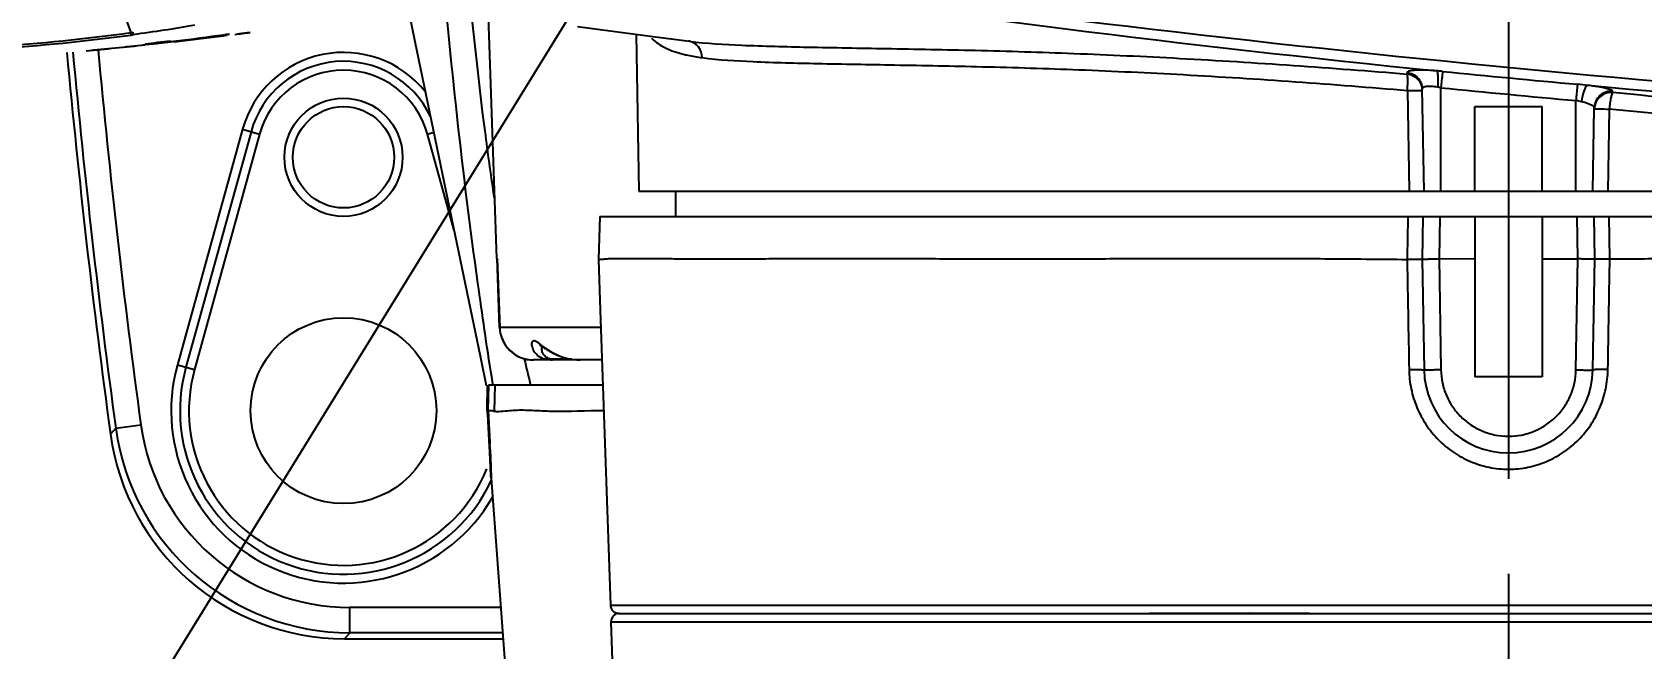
# Model space of a CAD drawing. Header units: millimetres. Extents: x 5828 to 6704, y 123 to 421.
# Drawn here: x 6426.02 to 6432.38, y 208.48 to 210.91 of the extents above; entities that cross this region are included whole.
import ezdxf
from ezdxf import colors
from ezdxf.entities.mleader import LeaderData, LeaderLine
from ezdxf.math import Vec2, Vec3

# ---------------------------------------------------------------- set-up
doc = ezdxf.new("R2010")
doc.units = ezdxf.units.MM
doc.linetypes.add('CENTER', pattern=[0.6, 0.375, -0.075, 0.075, -0.075])
for name, color, linetype in [('中心线', 7, 'Continuous'), ('外形图', 7, 'Continuous'), ('多重引线', 7, 'Continuous'), ('尺寸标注', 7, 'Continuous')]:
    doc.layers.add(name, color=color, linetype=linetype)
doc.styles.add('微软雅黑', font='msyh.ttc', dxfattribs={"height": 1.5})
doc.dimstyles.new('尺寸标注_1_15比例', dxfattribs={"dimtxt": 1.5, "dimasz": 1.25, "dimexe": 0.5, "dimexo": 0.4, "dimgap": 0.5, "dimtad": 1, "dimdec": 1, "dimlfac": 15, "dimdsep": 46, "dimtxsty": '微软雅黑', "dimcen": 0.09, "dimadec": 0, "dimazin": 0, "dimtp": 0.01, "dimtm": 0.01, "dimtfac": 1, "dimtdec": 1, "dimtofl": 0, "dimtmove": 0, "dimatfit": 3, "dimfxl": 1, "dimtolj": 1, "dimarcsym": 0})

# ---------------------------------------------------------------- blocks, each defined once
blk = doc.blocks.new('*D791')
at = {"layer": 'Defpoints', "color": 0}
for p in [(6429.7498, 214.45), (6429.7498, 213.5834), (6447.9848, 213.5834)]:
    blk.add_point(p, dxfattribs=at)
at = {"layer": '尺寸标注', "color": 0, "lineweight": -2}
for p, q in [((6447.9848, 215.7), (6447.9848, 216.95)), ((6430.1498, 214.45), (6448.4848, 214.45)), ((6430.1498, 213.5834), (6448.4848, 213.5834)), ((6447.9848, 212.3334), (6447.9848, 208.1098))]:
    blk.add_line(p, q, dxfattribs=at)
at = {"layer": '尺寸标注', "color": 0}
for points in [[(6447.7765, 215.7), (6448.1932, 215.7), (6447.9848, 214.45)], [(6448.1932, 212.3334), (6447.7765, 212.3334), (6447.9848, 213.5834)]]:
    blk.add_solid(points, dxfattribs=at)
at = {"layer": '尺寸标注', "color": 0, "insert": (6446.7058, 209.5966), "char_height": 1.5, "attachment_point": 5, "rotation": 90, "style": '微软雅黑'}
blk.add_mtext('\\A1;13', dxfattribs=at)

msp = doc.modelspace()

# ---------------------------------------------------------------- linework, layer by layer
at = {"layer": '中心线', "linetype": 'CENTER', "ltscale": 5}
msp.add_line((6431.8498, 223.023), (6431.8498, 205.8772), dxfattribs=at)
at = {"layer": '外形图', "color": 7, "linetype": 'Continuous'}
for p, q in [((6426.2253, 211.4162), (6426.4099, 210.9089)), ((6426.4108, 210.8992), (6426.4198, 210.9004)), ((6426.6878, 210.8849), (6426.7744, 210.8955)), ((6426.7905, 210.8976), (6426.7577, 210.8935)), ((6426.8511, 210.9054), (6426.8303, 210.9027)), ((6426.8817, 210.9094), (6426.8511, 210.9054)), ((6428.1741, 210.9326), (6428.4812, 210.8917)), ((6428.4057, 210.9017), (6428.4165, 210.2834)), ((6428.4812, 210.8917), (6428.6158, 210.8744)), ((6426.4998, 210.8635), (6426.4665, 210.8599)), ((6426.5332, 210.8673), (6426.4998, 210.8635)), ((6426.5665, 210.8711), (6426.5332, 210.8673)), ((6426.5812, 210.8723), (6426.6878, 210.8849)), ((6431.4493, 210.7515), (6431.4493, 210.7452)), ((6431.4507, 210.6805), (6431.4575, 210.2834)), ((6431.5165, 210.2834), (6431.5095, 210.6869)), ((6431.5832, 210.2834), (6431.5832, 210.6914)), ((6432.1165, 210.2834), (6432.1165, 210.6404)), ((6432.261, 210.672), (6432.2612, 210.6773)), ((6431.7165, 210.6167), (6431.9832, 210.6167)), ((6431.7165, 210.2834), (6431.7165, 210.6167)), ((6431.9832, 210.2834), (6431.9832, 210.6167)), ((6432.1832, 210.2834), (6432.1889, 210.6124)), ((6432.2478, 210.607), (6432.2422, 210.2834)), ((6426.8509, 210.5271), (6426.5939, 209.5982)), ((6426.8847, 210.5177), (6426.6277, 209.5888)), ((6426.9186, 210.5084), (6426.6616, 209.5795)), ((6426.8509, 210.5271), (6426.9186, 210.5084)), ((6427.5811, 210.5084), (6427.6058, 210.5152)), ((6427.6864, 210.1279), (6427.5811, 210.5084)), ((6428.4165, 210.2834), (6431.7261, 210.2834)), ((6428.5622, 210.1834), (6428.5622, 210.2834)), ((6431.7261, 210.2834), (6431.9736, 210.2834)), ((6431.9736, 210.2834), (6435.2832, 210.2834)), ((6428.2625, 210.1834), (6428.2566, 210.0137)), ((6428.2625, 210.1834), (6435.4338, 210.1834)), ((6431.5119, 210.1834), (6431.509, 210.013)), ((6431.5786, 210.1834), (6431.5757, 210.0166)), ((6431.7165, 210.1834), (6431.7165, 209.55)), ((6431.9832, 210.1834), (6431.9832, 209.55)), ((6432.1241, 210.0156), (6432.1212, 210.1834)), ((6432.1908, 210.0155), (6432.1878, 210.1834)), ((6432.2501, 210.0155), (6432.2472, 210.1834)), ((6427.8545, 210.0167), (6427.8569, 210.0167)), ((6427.8663, 209.7453), (6427.8567, 210.0167)), ((6427.8569, 210.0167), (6427.8666, 209.7453)), ((6431.509, 210.013), (6431.5166, 209.5776)), ((6431.5756, 210.0166), (6431.5832, 209.5776)), ((6431.5756, 210.0166), (6431.7165, 210.0163)), ((6431.9832, 210.0159), (6432.1241, 210.0156)), ((6432.1165, 209.5776), (6432.1241, 210.0156)), ((6432.1831, 209.5776), (6432.1908, 210.0155)), ((6428.266, 209.7453), (6427.8666, 209.7453)), ((6428.0341, 209.6698), (6428.0429, 209.6639)), ((6428.1514, 209.6193), (6428.079, 209.6193)), ((6426.5939, 209.5982), (6426.6616, 209.5795)), ((6428.2704, 209.6167), (6427.9997, 209.6167)), ((6428.1714, 209.6171), (6428.1715, 209.6171)), ((6427.8176, 209.4168), (6427.819, 209.5167)), ((6427.8217, 209.5167), (6427.8204, 209.4688)), ((6428.2739, 209.5167), (6427.8217, 209.5167)), ((6427.8392, 209.5225), (6427.8349, 209.5498)), ((6427.8458, 209.4145), (6427.8484, 209.5167)), ((6431.9832, 209.55), (6431.7165, 209.55)), ((6427.8204, 209.4688), (6427.8201, 209.4168)), ((6427.8211, 209.4169), (6427.8383, 209.4167)), ((6426.3505, 209.3476), (6426.3299, 209.3234)), ((6426.3505, 209.3476), (6426.4495, 209.3611)), ((6427.8326, 209.15), (6427.9129, 208.0743)), ((6427.275, 208.5403), (6427.275, 208.6403)), ((6427.8706, 208.6403), (6427.275, 208.6403)), ((6428.3038, 208.6489), (6437.4146, 208.6488)), ((6428.3382, 208.6167), (6428.335, 208.6164)), ((6428.3371, 208.6167), (6437.4014, 208.6167)), ((6430.8272, 208.6169), (6430.4328, 208.6167)), ((6431.877, 208.6168), (6432.1818, 208.6167)), ((6427.275, 208.5403), (6427.2543, 208.5167)), ((6427.8781, 208.5403), (6427.275, 208.5403)), ((6428.306, 208.5822), (6428.3123, 208.3955)), ((6427.2543, 208.5167), (6427.8798, 208.5167))]:
    msp.add_line(p, q, dxfattribs=at)
for points in [[(6427.8103, 211.254), (6427.8231, 210.8969), (6427.8545, 210.0167)], [(6427.5048, 211.003), (6427.5312, 210.8743), (6427.6763, 210.1758), (6427.7912, 209.6259), (6427.8134, 209.5156)], [(6426.8817, 210.9096), (6426.8467, 210.905), (6426.8302, 210.9029)], [(6426.8817, 210.9093), (6426.8817, 210.9093), (6426.8817, 210.9093), (6426.8817, 210.9094)], [(6428.2566, 210.0137), (6428.2637, 209.8129), (6428.3038, 208.6489)], [(6428.0252, 209.6751), (6428.0252, 209.6751), (6428.0253, 209.6751), (6428.0258, 209.6748), (6428.0268, 209.6743), (6428.0281, 209.6735), (6428.0297, 209.6725), (6428.0317, 209.6713), (6428.0341, 209.6698)], [(6428.0429, 209.6639), (6428.0465, 209.6616), (6428.0503, 209.6592), (6428.0544, 209.6566), (6428.0587, 209.654), (6428.0634, 209.6512), (6428.0684, 209.6484), (6428.0739, 209.6455), (6428.0799, 209.6424), (6428.0864, 209.6393), (6428.0935, 209.6361), (6428.1011, 209.633), (6428.1093, 209.63), (6428.1181, 209.6271), (6428.1275, 209.6243), (6428.1374, 209.6219), (6428.1481, 209.6198), (6428.1596, 209.6182), (6428.172, 209.6171), (6428.184, 209.6167)], [(6428.3037, 208.6489), (6428.3039, 208.6471), (6428.3044, 208.6436), (6428.3052, 208.6402), (6428.3064, 208.6369), (6428.308, 208.6337), (6428.3099, 208.6307), (6428.3121, 208.628), (6428.3146, 208.6254), (6428.3173, 208.6232), (6428.3202, 208.6213), (6428.3234, 208.6196), (6428.3267, 208.6184), (6428.3301, 208.6174), (6428.3335, 208.6169), (6428.3371, 208.6167)], [(6428.335, 208.6164), (6428.3316, 208.6158), (6428.3283, 208.6148), (6428.3251, 208.6135), (6428.3221, 208.6119), (6428.3192, 208.61), (6428.3166, 208.6078), (6428.3142, 208.6053), (6428.3121, 208.6026), (6428.3102, 208.5997), (6428.3087, 208.5966), (6428.3075, 208.5933), (6428.3066, 208.59), (6428.3061, 208.5866), (6428.306, 208.5832), (6428.306, 208.5822)], [(6430.8272, 208.6169), (6431.0636, 208.6169), (6431.877, 208.6168)]]:
    msp.add_lwpolyline(points, dxfattribs=at)
for centre, radius in [((6427.2498, 210.4167), 0.2333), ((6427.2498, 210.4167), 0.2), ((6427.2498, 209.4167), 0.3667)]:
    msp.add_circle(centre, radius, dxfattribs=at)
for centre, radius, start, end in [((6438.4399, 278.9565), 68.5024, 261.761367, 266.932125), ((6437.7543, 272.0831), 61.6365, 261.477965, 264.23761), ((6425.2778, 221.5138), 10.7184, 276.9057, 277.90861), ((6425.1942, 222.3587), 11.5682, 276.81265, 277.74221), ((6425.4074, 220.5707), 9.7665, 277.91681, 278.19711), ((6425.3893, 220.9248), 10.121, 277.74164, 278.01133), ((6424.8205, 226.434), 15.6608, 277.33858, 277.56279), ((6460.6774, 214.0167), 34.6667, 185.27433, 187.78077), ((6460.6774, 214.0167), 34.643, 185.27444, 187.74575), ((6425.0553, 223.4213), 12.6389, 275.34761, 276.41098), ((6424.9998, 224.0593), 13.2799, 275.32908, 276.34105), ((6460.6774, 214.0167), 34.5431, 185.27461, 187.74575), ((6425.2996, 220.9141), 10.1171, 276.62332, 277.19379), ((6427.2498, 210.4167), 0.4139, 38.77292, 164.53399), ((6428.6052, 210.82), 0.0553, 79.25363, 82.60197), ((6427.2498, 210.4167), 0.3788, 25.07546, 164.53399), ((6427.2498, 210.4167), 0.3437, 15.46601, 164.53399), ((6431.4381, 209.2452), 1.5183, 84.26704, 85.17493), ((6437.5672, 270.4074), 59.9503, 264.277687, 264.789159), ((6431.9572, 208.9174), 1.7951, 83.40938, 84.71681), ((6437.9321, 274.0272), 63.5887, 264.794855, 267.153191), ((6431.4454, 210.6794), 0.0642, 1.01823, 6.49276), ((6437.4391, 269.0972), 58.6987, 264.274494, 264.797459), ((6432.2539, 210.6059), 0.0651, 174.38347, 178.98964), ((6427.9996, 209.7501), 0.1334, 182.05799, 270.01769), ((6427.9999, 209.7501), 0.1334, 182.06113, 270.01964), ((6433.4317, 210.8628), 5.607, 192.78927, 193.89256), ((6428.0664, 209.6595), 0.0332, 174.90112, 180.03749), ((6427.2498, 209.4167), 0.6806, 164.53399, 329.84228), ((6427.2498, 209.4167), 0.6455, 164.53399, 334.70136), ((6427.2498, 209.4167), 0.6104, 164.53399, 337.90377), ((6428.1841, 209.8158), 0.1991, 266.37984, 269.98074), ((6431.8498, 209.5834), 0.3333, 181, 359), ((6427.2543, 209.4496), 0.9329, 187.77412, 270.00666), ((6427.275, 209.4733), 0.933, 187.74515, 270.00061), ((6427.2749, 209.4733), 0.833, 187.74036, 270.00539), ((6413.6941, 208.5212), 14.1522, 2.96492, 3.08719), ((6423.2064, 209.0429), 4.6276, 2.72998, 2.97909)]:
    msp.add_arc(centre, radius, start, end, dxfattribs=at)
for points, knots in [([(6427.8349, 209.5498), (6427.8157, 209.6729), (6427.7331, 210.2343), (6427.6716, 210.7988), (6427.6348, 211.2401)], [0, 0, 0, 0, 0.219653, 1, 1, 1, 1]), ([(6427.846, 210.2548), (6427.8334, 210.3371), (6427.7871, 210.6704), (6427.7525, 211.0051), (6427.7305, 211.2573)], [0, 0, 0, 0, 0.247556, 1, 1, 1, 1]), ([(6424.2498, 210.8172), (6424.4321, 210.8178), (6424.7938, 210.8183), (6425.3347, 210.8247), (6425.8732, 210.8494), (6426.2313, 210.8841), (6426.41, 210.9086)], [0, 0, 0, 0, 0.252665, 0.501603, 0.749952, 1, 1, 1, 1]), ([(6424.2498, 210.8085), (6424.4322, 210.8091), (6424.7945, 210.8098), (6425.3358, 210.8166), (6425.8745, 210.8398), (6426.2323, 210.8752), (6426.4108, 210.8992)], [0, 0, 0, 0, 0.252833, 0.502153, 0.750275, 1, 1, 1, 1]), ([(6426.4108, 210.8992), (6426.4108, 210.8996), (6426.4106, 210.9028), (6426.4102, 210.906), (6426.4099, 210.9089)], [0, 0, 0, 0, 0.110591, 1, 1, 1, 1]), ([(6426.4198, 210.9004), (6426.4198, 210.9008), (6426.4197, 210.9041), (6426.4193, 210.9074), (6426.419, 210.9103)], [0, 0, 0, 0, 0.110661, 1, 1, 1, 1]), ([(6428.4665, 210.8865), (6428.4822, 210.8711), (6428.5221, 210.8443), (6428.5672, 210.8296), (6428.5915, 210.8236)], [0, 0, 0, 0, 0.467478, 1, 1, 1, 1]), ([(6428.6654, 210.8099), (6428.6655, 210.8247), (6428.6563, 210.8547), (6428.6294, 210.8717), (6428.6156, 210.8744)], [0, 0, 0, 0, 0.512547, 1, 1, 1, 1]), ([(6428.6158, 210.8744), (6428.6844, 210.8657), (6428.8403, 210.8572), (6429.0992, 210.8509), (6429.4065, 210.8458), (6429.7567, 210.8393), (6430.1434, 210.8272), (6430.7121, 210.8009), (6431.1506, 210.7698), (6431.4493, 210.7452)], [0, 0, 0, 0, 0.073129, 0.16492, 0.273888, 0.398072, 0.53527, 0.683045, 1, 1, 1, 1]), ([(6428.5915, 210.8236), (6428.5973, 210.8221), (6428.6217, 210.8165), (6428.6465, 210.8124), (6428.6654, 210.8099)], [0, 0, 0, 0, 0.237007, 1, 1, 1, 1]), ([(6428.6654, 210.8099), (6428.7324, 210.801), (6428.8849, 210.7925), (6429.1382, 210.7861), (6429.4395, 210.7811), (6429.7835, 210.7748), (6430.164, 210.7629), (6430.7241, 210.7365), (6431.1562, 210.7053), (6431.4507, 210.6805)], [0, 0, 0, 0, 0.072628, 0.164026, 0.272694, 0.396774, 0.534084, 0.682163, 1, 1, 1, 1]), ([(6431.5658, 210.7581), (6431.5505, 210.7593), (6431.5226, 210.7608), (6431.4867, 210.7608), (6431.4633, 210.7585), (6431.4523, 210.7556), (6431.4493, 210.7527), (6431.4493, 210.7515)], [0, 0, 0, 0, 0.38778, 0.704158, 0.912209, 0.969481, 1, 1, 1, 1]), ([(6431.4493, 210.7515), (6431.465, 210.75), (6431.4964, 210.735), (6431.5092, 210.7026), (6431.5095, 210.6869)], [0, 0, 0, 0, 0.501365, 1, 1, 1, 1]), ([(6431.4507, 210.6805), (6431.4513, 210.6881), (6431.4521, 210.7024), (6431.4526, 210.7218), (6431.4515, 210.7354), (6431.4508, 210.7432), (6431.4493, 210.7452)], [0, 0, 0, 0, 0.353963, 0.661904, 0.885184, 1, 1, 1, 1]), ([(6431.4493, 210.7452), (6431.4641, 210.7438), (6431.4935, 210.7305), (6431.5075, 210.7013), (6431.5092, 210.6866)], [0, 0, 0, 0, 0.501056, 1, 1, 1, 1]), ([(6431.5658, 210.7581), (6431.5678, 210.7563), (6431.5697, 210.7483), (6431.5714, 210.7346), (6431.5717, 210.7153), (6431.5711, 210.7011), (6431.5706, 210.6935)], [0, 0, 0, 0, 0.12297, 0.346895, 0.651341, 1, 1, 1, 1]), ([(6431.5897, 210.7559), (6431.5895, 210.7534), (6431.5873, 210.7319), (6431.5851, 210.7104), (6431.5832, 210.6914)], [0, 0, 0, 0, 0.113247, 1, 1, 1, 1]), ([(6432.1225, 210.7049), (6432.1222, 210.7024), (6432.1202, 210.6809), (6432.1182, 210.6594), (6432.1165, 210.6404)], [0, 0, 0, 0, 0.113831, 1, 1, 1, 1]), ([(6432.1632, 210.7007), (6432.16, 210.6998), (6432.1537, 210.6927), (6432.1438, 210.6714), (6432.1396, 210.6508), (6432.1378, 210.6359)], [0, 0, 0, 0, 0.139572, 0.365675, 1, 1, 1, 1]), ([(6432.2612, 210.6773), (6432.2612, 210.6783), (6432.2587, 210.6807), (6432.2499, 210.6846), (6432.2305, 210.6899), (6432.2002, 210.6956), (6432.1764, 210.699), (6432.1632, 210.7007)], [0, 0, 0, 0, 0.02963, 0.087176, 0.293784, 0.60803, 1, 1, 1, 1]), ([(6431.4507, 210.6805), (6431.4583, 210.6806), (6431.4694, 210.6808), (6431.4834, 210.6809), (6431.4922, 210.6809), (6431.4991, 210.6808), (6431.5048, 210.681), (6431.5073, 210.6804), (6431.5096, 210.6809), (6431.5096, 210.6805)], [0, 0, 0, 0, 0.390451, 0.563784, 0.713635, 0.83561, 0.925603, 0.980936, 1, 1, 1, 1]), ([(6431.5699, 210.6936), (6431.5619, 210.6947), (6431.5474, 210.6962), (6431.5303, 210.6962), (6431.5195, 210.6944), (6431.5133, 210.6926), (6431.5094, 210.6891), (6431.5095, 210.6869)], [0, 0, 0, 0, 0.379551, 0.68808, 0.804479, 0.892992, 1, 1, 1, 1]), ([(6432.1826, 210.6197), (6432.177, 210.6232), (6432.1621, 210.6293), (6432.1468, 210.6337), (6432.1378, 210.6359)], [0, 0, 0, 0, 0.416292, 1, 1, 1, 1]), ([(6432.2612, 210.6773), (6432.2436, 210.6788), (6432.2055, 210.6666), (6432.1892, 210.63), (6432.1889, 210.6124)], [0, 0, 0, 0, 0.501023, 1, 1, 1, 1]), ([(6432.261, 210.672), (6432.2442, 210.6734), (6432.2081, 210.6625), (6432.1908, 210.629), (6432.1891, 210.6123)], [0, 0, 0, 0, 0.50084, 1, 1, 1, 1]), ([(6432.261, 210.672), (6432.2603, 210.6714), (6432.259, 210.6692), (6432.2564, 210.6623), (6432.2535, 210.6491), (6432.2502, 210.6297), (6432.2485, 210.6149), (6432.2478, 210.607)], [0, 0, 0, 0, 0.04105, 0.111129, 0.333704, 0.643722, 1, 1, 1, 1]), ([(6435.0892, 210.4443), (6434.9343, 210.4523), (6434.5594, 210.4741), (6433.9156, 210.5191), (6433.1278, 210.5876), (6432.5601, 210.6434), (6432.261, 210.672)], [0, 0, 0, 0, 0.164048, 0.396945, 0.682317, 1, 1, 1, 1]), ([(6432.1889, 210.6124), (6432.1889, 210.613), (6432.1879, 210.6162), (6432.1849, 210.6182), (6432.1826, 210.6197)], [0, 0, 0, 0, 0.171083, 1, 1, 1, 1]), ([(6432.1888, 210.607), (6432.1888, 210.6072), (6432.1898, 210.6071), (6432.1909, 210.6074), (6432.1935, 210.6073), (6432.1953, 210.6074), (6432.1964, 210.6074)], [0, 0, 0, 0, 0.066252, 0.257019, 0.569503, 1, 1, 1, 1]), ([(6432.1964, 210.6074), (6432.1994, 210.6074), (6432.2166, 210.6075), (6432.2337, 210.6073), (6432.2478, 210.607)], [0, 0, 0, 0, 0.178476, 1, 1, 1, 1]), ([(6435.0258, 210.3788), (6434.8736, 210.3868), (6434.5052, 210.4087), (6433.8727, 210.4537), (6433.099, 210.5224), (6432.5415, 210.5784), (6432.2478, 210.607)], [0, 0, 0, 0, 0.164066, 0.397052, 0.682408, 1, 1, 1, 1]), ([(6431.4526, 210.1834), (6431.4521, 210.1551), (6431.4512, 210.0985), (6431.4502, 210.0419), (6431.4497, 210.0136)], [0, 0, 0, 0, 0.5, 1, 1, 1, 1]), ([(6428.2566, 210.0137), (6428.2566, 210.0137), (6428.2567, 210.0136), (6428.257, 210.0136), (6428.2577, 210.0135), (6428.2589, 210.0136), (6428.2605, 210.0137), (6428.2626, 210.0139), (6428.2652, 210.0142), (6428.2683, 210.0145), (6428.2733, 210.015), (6428.2807, 210.0156), (6428.2909, 210.0164), (6428.3031, 210.017), (6428.317, 210.0173), (6428.3329, 210.0175), (6428.3505, 210.0176), (6428.3699, 210.0176), (6428.3995, 210.0175), (6428.4408, 210.0172), (6428.4957, 210.017), (6428.5576, 210.0165), (6428.6264, 210.0159), (6428.7018, 210.0156), (6428.7838, 210.0158), (6428.8722, 210.0163), (6428.9667, 210.0168), (6429.0672, 210.0168), (6429.1735, 210.0168), (6429.2854, 210.0168), (6429.4025, 210.0169), (6429.5248, 210.0169), (6429.6519, 210.0163), (6429.7836, 210.0156), (6429.9196, 210.0153), (6430.0596, 210.0156), (6430.2033, 210.0163), (6430.3505, 210.017), (6430.5008, 210.0173), (6430.6539, 210.0176), (6430.8094, 210.0177), (6430.9672, 210.0175), (6431.1267, 210.0167), (6431.2878, 210.0151), (6431.3956, 210.0141), (6431.4497, 210.0136)], [0, 0, 0, 0, 0.00003, 0.000088, 0.000311, 0.00068, 0.001197, 0.001862, 0.002674, 0.003634, 0.00474, 0.007389, 0.010616, 0.01442, 0.018798, 0.02375, 0.029272, 0.035362, 0.042017, 0.057009, 0.074219, 0.093616, 0.115162, 0.138806, 0.164497, 0.192182, 0.221804, 0.253304, 0.286615, 0.321666, 0.358387, 0.396702, 0.436536, 0.477806, 0.520423, 0.564297, 0.609338, 0.655453, 0.702547, 0.750519, 0.79927, 0.848696, 0.898697, 0.949166, 1, 1, 1, 1]), ([(6431.5085, 210.0131), (6431.5084, 210.0132), (6431.5081, 210.0132), (6431.5076, 210.0132), (6431.507, 210.0132), (6431.5059, 210.0133), (6431.5043, 210.0133), (6431.5021, 210.0133), (6431.4995, 210.0134), (6431.4964, 210.0134), (6431.493, 210.0134), (6431.4892, 210.0134), (6431.485, 210.0135), (6431.4806, 210.0135), (6431.4759, 210.0135), (6431.471, 210.0135), (6431.4658, 210.0136), (6431.4614, 210.0136), (6431.4583, 210.0136), (6431.4565, 210.0136), (6431.4551, 210.0136), (6431.4537, 210.0136), (6431.4523, 210.0135), (6431.4509, 210.0138), (6431.4501, 210.0142), (6431.4497, 210.0144)], [0, 0, 0, 0, 0.006528, 0.014968, 0.025383, 0.037741, 0.068174, 0.106066, 0.151151, 0.203111, 0.261581, 0.326146, 0.396352, 0.4717, 0.551654, 0.635645, 0.723077, 0.81333, 0.859327, 0.882485, 0.905747, 0.929195, 0.952687, 0.976202, 1, 1, 1, 1]), ([(6431.4497, 210.0136), (6431.4503, 209.9774), (6431.4516, 209.9049), (6431.4541, 209.76), (6431.456, 209.6513), (6431.4572, 209.5788)], [0, 0, 0, 0, 0.25, 0.5, 1, 1, 1, 1]), ([(6431.509, 210.0134), (6431.509, 210.0134), (6431.509, 210.0133), (6431.5091, 210.0132), (6431.5092, 210.0134), (6431.5093, 210.0134), (6431.5094, 210.0135)], [0, 0, 0, 0, 0.137319, 0.325747, 0.590965, 1, 1, 1, 1]), ([(6431.5094, 210.0135), (6431.5095, 210.0136), (6431.5098, 210.0137), (6431.5104, 210.0138), (6431.5111, 210.0139), (6431.5123, 210.0141), (6431.5141, 210.0143), (6431.5166, 210.0145), (6431.5197, 210.0147), (6431.5232, 210.0149), (6431.5271, 210.0151), (6431.5315, 210.0152), (6431.5362, 210.0154), (6431.5412, 210.0156), (6431.5465, 210.0157), (6431.5521, 210.0159), (6431.5578, 210.0161), (6431.5627, 210.0162), (6431.5662, 210.0163), (6431.5682, 210.0164), (6431.5697, 210.0165), (6431.5712, 210.0165), (6431.5728, 210.0165), (6431.5743, 210.0167), (6431.5752, 210.0171), (6431.5757, 210.0173)], [0, 0, 0, 0, 0.006746, 0.015277, 0.025835, 0.038353, 0.069221, 0.107732, 0.153591, 0.206437, 0.265837, 0.331305, 0.402298, 0.47823, 0.558467, 0.642339, 0.72915, 0.818177, 0.863296, 0.885964, 0.908675, 0.931453, 0.954318, 0.977084, 1, 1, 1, 1]), ([(6432.1241, 210.0163), (6432.125, 210.0168), (6432.1267, 210.0166), (6432.1288, 210.0167), (6432.1309, 210.0166), (6432.1335, 210.0166), (6432.1366, 210.0166), (6432.1397, 210.0165), (6432.1437, 210.0165), (6432.1486, 210.0165), (6432.1543, 210.0164), (6432.1598, 210.0163), (6432.1649, 210.0163), (6432.1697, 210.0162), (6432.1741, 210.0162), (6432.178, 210.0161), (6432.1814, 210.016), (6432.184, 210.016), (6432.1858, 210.0159), (6432.1869, 210.0159), (6432.1879, 210.0158), (6432.1887, 210.0158), (6432.1894, 210.0157), (6432.19, 210.0157), (6432.1903, 210.0156), (6432.1906, 210.0155), (6432.1907, 210.0156)], [0, 0, 0, 0, 0.046834, 0.070473, 0.094072, 0.141102, 0.187818, 0.234116, 0.279891, 0.369468, 0.455747, 0.537956, 0.615358, 0.687256, 0.753003, 0.812011, 0.863752, 0.907766, 0.926749, 0.943659, 0.95846, 0.971126, 0.981613, 0.989889, 0.996163, 1, 1, 1, 1]), ([(6432.1907, 210.0156), (6432.1907, 210.0156), (6432.1907, 210.0157), (6432.1908, 210.016), (6432.1908, 210.0159)], [0, 0, 0, 0, 0.286247, 1, 1, 1, 1]), ([(6432.1912, 210.0155), (6432.1913, 210.0155), (6432.1916, 210.0155), (6432.1921, 210.0155), (6432.1928, 210.0155), (6432.1938, 210.0155), (6432.1954, 210.0155), (6432.1976, 210.0155), (6432.2003, 210.0155), (6432.2033, 210.0155), (6432.2068, 210.0155), (6432.2106, 210.0155), (6432.2147, 210.0155), (6432.2192, 210.0155), (6432.2239, 210.0155), (6432.2288, 210.0155), (6432.2339, 210.0155), (6432.2383, 210.0155), (6432.2415, 210.0156), (6432.2433, 210.0155), (6432.2447, 210.0155), (6432.2461, 210.0156), (6432.2474, 210.0157), (6432.2488, 210.0154), (6432.2497, 210.015), (6432.2501, 210.0148)], [0, 0, 0, 0, 0.006505, 0.014976, 0.025403, 0.037771, 0.068234, 0.106154, 0.151262, 0.203241, 0.261724, 0.326297, 0.396504, 0.471847, 0.551791, 0.635766, 0.723176, 0.813401, 0.859383, 0.882532, 0.905785, 0.929226, 0.952707, 0.976212, 1, 1, 1, 1]), ([(6432.2425, 209.5788), (6432.2438, 209.6516), (6432.2456, 209.7608), (6432.2481, 209.9064), (6432.2494, 209.9791), (6432.2501, 210.0155)], [0, 0, 0, 0, 0.5, 0.75, 1, 1, 1, 1]), ([(6432.2501, 210.0155), (6432.2865, 210.0159), (6432.3593, 210.0165), (6432.4682, 210.0169), (6432.5766, 210.0166), (6432.6842, 210.0155), (6432.791, 210.0139), (6432.897, 210.0122), (6433.0019, 210.0106), (6433.1396, 210.0091), (6433.3085, 210.0086), (6433.5069, 210.0104), (6433.6991, 210.014), (6433.8843, 210.0174), (6434.0618, 210.0184), (6434.231, 210.018), (6434.3912, 210.0169), (6434.5418, 210.0156), (6434.6611, 210.0153), (6434.7513, 210.0157), (6434.8148, 210.0163), (6434.8756, 210.0169), (6434.9509, 210.0176), (6435.006, 210.0182), (6435.0417, 210.0183)], [0, 0, 0, 0, 0.039198, 0.078224, 0.11704, 0.155607, 0.193891, 0.231854, 0.269463, 0.306682, 0.379813, 0.450978, 0.519911, 0.586344, 0.650014, 0.710686, 0.768137, 0.822152, 0.872529, 0.896295, 0.919081, 0.940865, 0.961626, 1, 1, 1, 1]), ([(6427.9944, 209.6727), (6427.994, 209.6753), (6427.9937, 209.6802), (6427.9944, 209.686), (6427.996, 209.6898), (6427.9977, 209.6918), (6427.9999, 209.6931), (6428.0025, 209.6934), (6428.0056, 209.6928), (6428.0089, 209.6913), (6428.0126, 209.6892), (6428.0183, 209.6853), (6428.026, 209.6793), (6428.0325, 209.6743), (6428.0359, 209.6717)], [0, 0, 0, 0, 0.120447, 0.223903, 0.267764, 0.306755, 0.343462, 0.382396, 0.428332, 0.48415, 0.550191, 0.625669, 0.800423, 1, 1, 1, 1]), ([(6428.0679, 209.6167), (6428.058, 209.6167), (6428.0392, 209.6198), (6428.0159, 209.6333), (6428.0029, 209.6491), (6427.9967, 209.6626), (6427.995, 209.6694), (6427.9944, 209.6727)], [0, 0, 0, 0, 0.298194, 0.55767, 0.79059, 0.89886, 1, 1, 1, 1]), ([(6428.079, 209.6193), (6428.0722, 209.6193), (6428.0594, 209.6214), (6428.0441, 209.6313), (6428.0352, 209.6447), (6428.0332, 209.6547), (6428.0332, 209.6595)], [0, 0, 0, 0, 0.30458, 0.558464, 0.786326, 1, 1, 1, 1]), ([(6428.0333, 209.6625), (6428.0334, 209.6631), (6428.0336, 209.6654), (6428.0342, 209.6677), (6428.0348, 209.6693)], [0, 0, 0, 0, 0.259192, 1, 1, 1, 1]), ([(6428.0359, 209.6717), (6428.04, 209.6687), (6428.0486, 209.6624), (6428.0674, 209.65), (6428.0942, 209.6356), (6428.1309, 209.6225), (6428.1575, 209.618), (6428.1714, 209.6171)], [0, 0, 0, 0, 0.10379, 0.215178, 0.456429, 0.718915, 1, 1, 1, 1]), ([(6428.0679, 209.6167), (6428.0698, 209.6167), (6428.0737, 209.6172), (6428.0773, 209.6185), (6428.079, 209.6193)], [0, 0, 0, 0, 0.496493, 1, 1, 1, 1]), ([(6431.4572, 209.5788), (6431.4612, 209.5788), (6431.4689, 209.5789), (6431.48, 209.579), (6431.4902, 209.5789), (6431.4979, 209.5788), (6431.5032, 209.5787), (6431.5066, 209.5786), (6431.5096, 209.5784), (6431.512, 209.5783), (6431.5139, 209.5781), (6431.5153, 209.578), (6431.5161, 209.5778), (6431.5165, 209.5777), (6431.5166, 209.5776), (6431.5166, 209.5776)], [0, 0, 0, 0, 0.200192, 0.389637, 0.56205, 0.711718, 0.77644, 0.833688, 0.882991, 0.923948, 0.956235, 0.979616, 0.993995, 0.997902, 1, 1, 1, 1]), ([(6431.4572, 209.5788), (6431.4577, 209.5532), (6431.462, 209.5147), (6431.4748, 209.465), (6431.4924, 209.4168), (6431.5228, 209.3599), (6431.5635, 209.3099), (6431.6013, 209.2753), (6431.6423, 209.2444), (6431.6877, 209.2198), (6431.7359, 209.2023), (6431.7857, 209.1896), (6431.8499, 209.1832), (6431.914, 209.1896), (6431.9638, 209.2023), (6432.012, 209.2198), (6432.0687, 209.2506), (6432.1281, 209.3), (6432.177, 209.3599), (6432.2134, 209.4281), (6432.2363, 209.5019), (6432.2421, 209.5532), (6432.2425, 209.5788)], [0, 0, 0, 0, 0.062483, 0.093767, 0.125052, 0.187544, 0.250019, 0.28129, 0.312559, 0.375027, 0.406302, 0.437582, 0.50007, 0.562558, 0.593838, 0.625115, 0.687584, 0.75005, 0.812527, 0.875019, 0.937517, 1, 1, 1, 1]), ([(6431.5832, 209.5776), (6431.5789, 209.5775), (6431.5704, 209.5773), (6431.558, 209.5772), (6431.5483, 209.5771), (6431.5411, 209.5771), (6431.5362, 209.5771), (6431.5319, 209.5771), (6431.528, 209.5771), (6431.5246, 209.5771), (6431.5218, 209.5772), (6431.5199, 209.5772), (6431.5186, 209.5773), (6431.5179, 209.5773), (6431.5173, 209.5774), (6431.5169, 209.5774), (6431.5167, 209.5775), (6431.5166, 209.5775), (6431.5166, 209.5776)], [0, 0, 0, 0, 0.194974, 0.38245, 0.555227, 0.634002, 0.706673, 0.772541, 0.830973, 0.881409, 0.923364, 0.95644, 0.969547, 0.980325, 0.988752, 0.994816, 0.998523, 1, 1, 1, 1]), ([(6431.5832, 209.5776), (6431.5835, 209.5603), (6431.5875, 209.5258), (6431.6033, 209.4763), (6431.6284, 209.4307), (6431.6562, 209.3974), (6431.682, 209.3745), (6431.7029, 209.3592), (6431.7252, 209.346), (6431.7565, 209.3314), (6431.7981, 209.3189), (6431.8498, 209.3139), (6431.9016, 209.3189), (6431.9514, 209.3339), (6431.9898, 209.3541), (6432.0177, 209.3745), (6432.0435, 209.3974), (6432.0713, 209.4307), (6432.0922, 209.4687), (6432.1043, 209.5011), (6432.1132, 209.5344), (6432.1162, 209.5603), (6432.1165, 209.5776)], [0, 0, 0, 0, 0.062478, 0.124955, 0.187434, 0.249914, 0.281192, 0.312471, 0.343749, 0.375028, 0.437514, 0.5, 0.562487, 0.624972, 0.687456, 0.718734, 0.750012, 0.812492, 0.874971, 0.906247, 0.937523, 1, 1, 1, 1]), ([(6432.1165, 209.5776), (6432.1208, 209.5775), (6432.1293, 209.5773), (6432.1416, 209.5772), (6432.1514, 209.5771), (6432.1586, 209.5771), (6432.1634, 209.5771), (6432.1678, 209.5771), (6432.1717, 209.5771), (6432.1751, 209.5771), (6432.1778, 209.5772), (6432.1798, 209.5772), (6432.1811, 209.5773), (6432.1818, 209.5773), (6432.1823, 209.5774), (6432.1828, 209.5774), (6432.183, 209.5775), (6432.1831, 209.5775), (6432.1831, 209.5776)], [0, 0, 0, 0, 0.194974, 0.38245, 0.555227, 0.634002, 0.706673, 0.772541, 0.830973, 0.881409, 0.923364, 0.95644, 0.969547, 0.980325, 0.988752, 0.994816, 0.998523, 1, 1, 1, 1]), ([(6432.2425, 209.5788), (6432.2385, 209.5788), (6432.2308, 209.5789), (6432.2197, 209.5789), (6432.2095, 209.5789), (6432.2018, 209.5788), (6432.1964, 209.5787), (6432.1931, 209.5786), (6432.1901, 209.5784), (6432.1877, 209.5783), (6432.1858, 209.5781), (6432.1844, 209.578), (6432.1836, 209.5778), (6432.1832, 209.5777), (6432.1831, 209.5776), (6432.1831, 209.5776)], [0, 0, 0, 0, 0.200164, 0.389599, 0.562015, 0.711693, 0.776422, 0.833676, 0.882986, 0.923949, 0.95624, 0.979624, 0.994002, 0.997907, 1, 1, 1, 1]), ([(6427.8258, 209.2834), (6427.8246, 209.3056), (6427.8229, 209.339), (6427.8207, 209.3779), (6427.82, 209.4002), (6427.8179, 209.4112), (6427.8176, 209.4168)], [0, 0, 0, 0, 0.50001, 0.750025, 0.874995, 1, 1, 1, 1]), ([(6427.8201, 209.4168), (6427.8204, 209.4112), (6427.8222, 209.4002), (6427.8229, 209.3779), (6427.825, 209.339), (6427.8266, 209.3056), (6427.8278, 209.2834)], [0, 0, 0, 0, 0.125003, 0.249983, 0.499993, 1, 1, 1, 1]), ([(6427.8633, 209.414), (6427.8848, 209.4146), (6427.9281, 209.4207), (6427.9984, 209.4184), (6428.1146, 209.4114), (6428.2092, 209.4174), (6428.277, 209.4177)], [0, 0, 0, 0, 0.156208, 0.314991, 0.509006, 1, 1, 1, 1]), ([(6427.8321, 209.1565), (6427.8318, 209.1614), (6427.8303, 209.1936), (6427.8288, 209.2258), (6427.8273, 209.2532)], [0, 0, 0, 0, 0.151231, 1, 1, 1, 1]), ([(6427.8288, 209.2633), (6427.8295, 209.2484), (6427.8304, 209.227), (6427.8313, 209.2001), (6427.832, 209.1832), (6427.832, 209.17), (6427.8331, 209.159), (6427.8317, 209.1545), (6427.8332, 209.15), (6427.8325, 209.15)], [0, 0, 0, 0, 0.393338, 0.566149, 0.715622, 0.837053, 0.92662, 0.981505, 1, 1, 1, 1]), ([(6427.8325, 209.15), (6427.832, 209.15), (6427.833, 209.1535), (6427.8322, 209.1549), (6427.8321, 209.1565)], [0, 0, 0, 0, 0.252238, 1, 1, 1, 1]), ([(6437.4025, 208.5814), (6437.3627, 208.5814), (6437.303, 208.5817), (6437.2231, 208.5822), (6437.1626, 208.5823), (6437.1013, 208.5823), (6437.0187, 208.5821), (6436.9143, 208.5822), (6436.7878, 208.5822), (6436.6595, 208.5822), (6436.5295, 208.5822), (6436.3528, 208.5822), (6436.1278, 208.5822), (6435.9003, 208.5822), (6435.715, 208.5822), (6435.5979, 208.5822), (6435.5033, 208.5822), (6435.432, 208.5822), (6435.3597, 208.5822), (6435.2808, 208.5823), (6435.1861, 208.5823), (6435.0103, 208.5823), (6434.728, 208.5822), (6434.3209, 208.5822), (6433.8331, 208.5822), (6433.2805, 208.5822), (6432.6811, 208.5822), (6432.0545, 208.5822), (6431.5245, 208.5822), (6431.1023, 208.5822), (6430.7931, 208.5822), (6430.4926, 208.5822), (6430.2031, 208.5822), (6429.9272, 208.5822), (6429.6671, 208.5822), (6429.4248, 208.5822), (6429.2351, 208.5822), (6429.0937, 208.5822), (6428.9959, 208.5822), (6428.904, 208.5822), (6428.8181, 208.5822), (6428.7384, 208.5822), (6428.6651, 208.5822), (6428.5983, 208.5822), (6428.5383, 208.5822), (6428.485, 208.5822), (6428.4449, 208.5822), (6428.4163, 208.5822), (6428.3974, 208.5822), (6428.3803, 208.5822), (6428.365, 208.5822), (6428.3514, 208.5822), (6428.3396, 208.5822), (6428.3309, 208.5822), (6428.3248, 208.5822), (6428.3209, 208.5822), (6428.3174, 208.5822), (6428.3145, 208.5822), (6428.3119, 208.5822), (6428.3101, 208.5822), (6428.3089, 208.5822), (6428.3081, 208.5822), (6428.3075, 208.5822), (6428.307, 208.5822), (6428.3066, 208.5822), (6428.3063, 208.5822), (6428.3061, 208.5822), (6428.3061, 208.5822), (6428.306, 208.5823), (6428.306, 208.5822), (6428.306, 208.5822)], [0, 0, 0, 0, 0.013117, 0.01969, 0.026352, 0.033098, 0.039898, 0.053603, 0.067517, 0.081621, 0.095907, 0.110396, 0.139893, 0.170109, 0.18544, 0.200986, 0.208748, 0.216623, 0.224493, 0.232585, 0.242672, 0.255718, 0.290548, 0.335777, 0.389994, 0.451407, 0.518029, 0.587679, 0.658065, 0.692819, 0.726902, 0.760035, 0.791942, 0.822358, 0.851032, 0.877732, 0.902243, 0.913617, 0.924372, 0.934485, 0.943934, 0.9527, 0.960764, 0.968107, 0.974714, 0.980574, 0.985676, 0.98794, 0.990013, 0.991894, 0.993581, 0.995074, 0.996372, 0.997475, 0.997952, 0.99838, 0.998758, 0.999087, 0.999365, 0.999593, 0.999688, 0.999771, 0.999841, 0.999898, 0.999943, 0.999974, 0.999986, 0.999994, 0.999998, 1, 1, 1, 1])]:
    msp.add_open_spline(points, degree=3, knots=knots, dxfattribs=at)
for points in [[(6426.4099, 210.9089), (6426.413, 210.9093), (6426.416, 210.9099), (6426.419, 210.9103)], [(6426.6619, 210.9375), (6426.5815, 210.9237), (6426.5007, 210.9118), (6426.4198, 210.9004)], [(6431.5832, 210.6914), (6431.5788, 210.6922), (6431.5743, 210.6929), (6431.5699, 210.6936)], [(6432.1378, 210.6359), (6432.1307, 210.6376), (6432.1236, 210.6391), (6432.1165, 210.6404)], [(6427.8383, 209.4167), (6427.8406, 209.4155), (6427.8432, 209.4147), (6427.8458, 209.4145)], [(6427.8458, 209.4145), (6427.8516, 209.4139), (6427.8575, 209.4138), (6427.8633, 209.414)]]:
    msp.add_open_spline(points, degree=3, dxfattribs=at)

# ---------------------------------------------------------------- dimensions: what is measured, and where the dimension line sits
at = {"layer": '尺寸标注'}
dim = msp.add_linear_dim(base=(6447.9848, 213.5834), p1=(6429.7498, 214.45), p2=(6429.7498, 213.5834), angle=90, dimstyle='尺寸标注_1_15比例', dxfattribs=at)
dim.commit()
dim.dimension.update_dxf_attribs({"geometry": '*D791', "text_midpoint": (6446.7058, 209.5966)})

# ---------------------------------------------------------------- leaders
at = {"layer": '多重引线'}
ml = msp.add_multileader_mtext('Standard', dxfattribs=at)
ml.set_content('2×M4 depth7', style='微软雅黑')
ml.set_leader_properties()
ml.build(insert=Vec2(0, 0))
ml.multileader.update_dxf_attribs({"text_left_attachment_type": 5, "text_right_attachment_type": 5, "dogleg_length": 1, "arrow_head_size": 1.25})
ctx = ml.context
ctx.base_point, ctx.char_height, ctx.arrow_head_size, ctx.plane_origin = Vec3(6406.4064, 204.7307), 1.5, 1.25, Vec3(6429.7498, 213.5834)
ctx.left_attachment, ctx.right_attachment, ctx.text_align_type = 5, 5, 2
notes = []
notes.append((ctx, [(0, (1, 1, 0), (6424.2934, 204.7307), (-1, 0), 1, [(0, [(6429.7498, 213.5834)], 0, [])])]))
ctx.mtext.insert, ctx.mtext.alignment, ctx.mtext.flow_direction = Vec3(6421.2934, 206.8088), 3, 5
for ctx, leaders in notes:
    for number, flags, end, landing, length, lines in leaders:
        leader = LeaderData()
        leader.index, (leader.has_last_leader_line, leader.has_dogleg_vector, leader.attachment_direction) = number, flags
        leader.last_leader_point, leader.dogleg_vector, leader.dogleg_length = Vec3(end), Vec3(landing), length
        for number, points, colour, breaks in lines:
            line = LeaderLine()
            line.index, line.vertices, line.color, line.breaks = number, Vec3.list(points), colors.encode_raw_color(colour), breaks
            leader.lines.append(line)
        ctx.leaders.append(leader)

doc.saveas('drawing.dxf')
